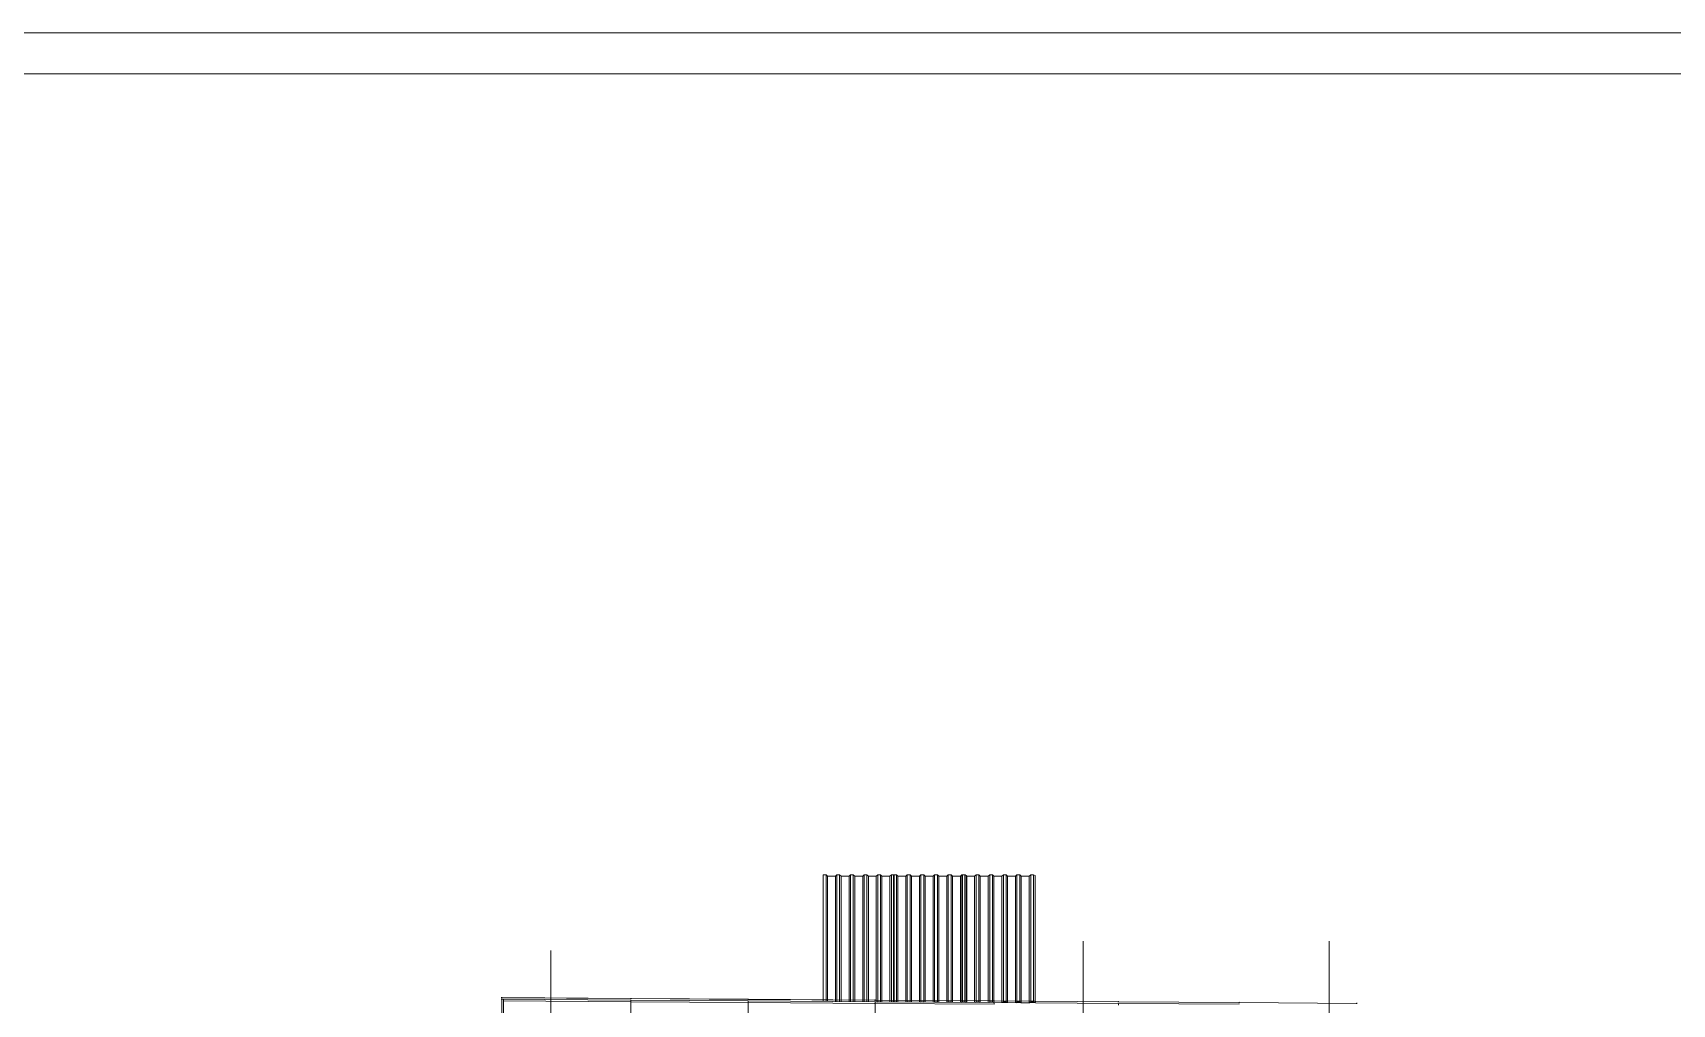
# Model space of a CAD drawing. Header units: millimetres. Extents: x -546 to 1681, y -650 to 1730.
# Drawn here: x 175.5 to 375.6, y 722.5 to 841 of the extents above; entities that cross this region are included whole.
import ezdxf

# ---------------------------------------------------------------- set-up
doc = ezdxf.new("R2010")
doc.units = ezdxf.units.MM

msp = doc.modelspace()

# ---------------------------------------------------------------- hatches: boundary and pattern name
h = msp.add_hatch(color=7)
h.dxf.hatch_style = 2
h.paths.add_polyline_path([(232.78, 723.28), (232.75, 723.34), (232.69, 723.37), (232.62, 723.34), (232.6, 723.28), (232.6, 723.27), (232.62, 723.21), (232.69, 723.18), (232.75, 723.21), (232.78, 723.27)])
h = msp.add_hatch(color=7)
h.dxf.hatch_style = 2
h.paths.add_polyline_path([(232.7, 722.99), (232.76, 723.02), (232.79, 723.08), (232.76, 723.14), (232.7, 723.17), (232.69, 723.17), (232.62, 723.14), (232.6, 723.08), (232.62, 723.02), (232.69, 722.99)])
h = msp.add_hatch(color=7)
h.dxf.hatch_style = 2
h.paths.add_polyline_path([(248.38, 723.16), (248.41, 723.1), (248.47, 723.07), (248.54, 723.1), (248.56, 723.16), (248.56, 723.17), (248.54, 723.24), (248.47, 723.26), (248.41, 723.24), (248.38, 723.17)])
h = msp.add_hatch(color=7)
h.dxf.hatch_style = 2
h.paths.add_polyline_path([(262.86, 723.08), (262.84, 723.14), (262.77, 723.17), (262.71, 723.14), (262.68, 723.08), (262.68, 723.07), (262.71, 723.01), (262.77, 722.98), (262.84, 723.01), (262.86, 723.07)])
h = msp.add_hatch(color=7)
h.dxf.hatch_style = 2
h.paths.add_polyline_path([(278.16, 722.96), (278.19, 722.9), (278.25, 722.87), (278.31, 722.9), (278.34, 722.96), (278.34, 722.97), (278.31, 723.04), (278.25, 723.06), (278.19, 723.04), (278.16, 722.97)])
h = msp.add_hatch(color=7)
h.dxf.hatch_style = 2
h.paths.add_polyline_path([(278.26, 722.66), (278.19, 722.64), (278.17, 722.57), (278.19, 722.51), (278.26, 722.48), (278.32, 722.51), (278.35, 722.57), (278.32, 722.64)])
h = msp.add_hatch(color=7)
h.dxf.hatch_style = 2
h.paths.add_polyline_path([(278.64, 722.71), (278.67, 722.77), (278.66, 722.84), (278.6, 722.87), (278.53, 722.85), (278.52, 722.84), (278.48, 722.79), (278.5, 722.72), (278.56, 722.68), (278.63, 722.7)])
h = msp.add_hatch(color=7)
h.dxf.hatch_style = 2
h.paths.add_polyline_path([(280.61, 722.78), (280.58, 722.85), (280.52, 722.87), (280.45, 722.85), (280.43, 722.78), (280.45, 722.71), (280.52, 722.69), (280.58, 722.71)])
h = msp.add_hatch(color=7)
h.dxf.hatch_style = 2
h.paths.add_polyline_path([(289.01, 722.78), (288.98, 722.85), (288.92, 722.87), (288.85, 722.85), (288.83, 722.78), (288.85, 722.71), (288.92, 722.69), (288.98, 722.71)])
h = msp.add_hatch(color=7)
h.dxf.hatch_style = 2
h.paths.add_polyline_path([(289.37, 722.81), (289.31, 722.77), (289.31, 722.7), (289.35, 722.65), (289.42, 722.64), (289.43, 722.64), (289.48, 722.69), (289.49, 722.76), (289.44, 722.81), (289.38, 722.82)])
h = msp.add_hatch(color=7)
h.dxf.hatch_style = 2
h.paths.add_polyline_path([(292.88, 722.88), (292.86, 722.94), (292.79, 722.97), (292.73, 722.94), (292.7, 722.88), (292.7, 722.87), (292.73, 722.8), (292.79, 722.78), (292.86, 722.8), (292.88, 722.87)])
h = msp.add_hatch(color=7)
h.dxf.hatch_style = 2
h.paths.add_polyline_path([(297.77, 722.81), (297.71, 722.77), (297.71, 722.7), (297.75, 722.65), (297.82, 722.64), (297.83, 722.64), (297.88, 722.69), (297.89, 722.76), (297.84, 722.81), (297.78, 722.82)])
h = msp.add_hatch(color=7)
h.dxf.hatch_style = 2
h.paths.add_polyline_path([(307.86, 722.77), (307.89, 722.7), (307.95, 722.68), (308.02, 722.7), (308.04, 722.77), (308.04, 722.78), (308.02, 722.84), (307.95, 722.87), (307.89, 722.84), (307.86, 722.78)])
h = msp.add_hatch(color=7)
h.dxf.hatch_style = 2
h.paths.add_polyline_path([(322.79, 722.68), (322.77, 722.74), (322.7, 722.77), (322.64, 722.74), (322.61, 722.68), (322.61, 722.67), (322.64, 722.6), (322.7, 722.58), (322.77, 722.6), (322.79, 722.67)])
h = msp.add_hatch(color=7)
h.dxf.hatch_style = 2
h.paths.add_polyline_path([(336.95, 722.57), (336.98, 722.51), (337.04, 722.48), (337.11, 722.51), (337.13, 722.57), (337.13, 722.58), (337.11, 722.64), (337.04, 722.67), (336.98, 722.64), (336.95, 722.58)])

# ---------------------------------------------------------------- linework, layer by layer
at = {"color": 7, "lineweight": 0}
for p, q in [((0.13, 840.99), (1189.11, 840.99)), ((1184.11, 835.99), (20.11, 835.99))]:
    msp.add_line(p, q, dxfattribs=at)
for points in [[(1184.11, 835.99), (20.11, 835.99)], [(271.92, 738.24), (272.27, 738.24)], [(271.92, 723.02), (271.92, 738.24)], [(272.27, 738.24), (272.44, 738.11)], [(272.27, 723.01), (272.27, 738.24)], [(272.44, 738.11), (273.41, 738.11)], [(272.44, 723.01), (272.44, 738.11)], [(273.41, 738.11), (273.58, 738.24)], [(273.41, 723.01), (273.41, 738.11)], [(273.58, 738.24), (273.93, 738.24)], [(273.58, 723.01), (273.58, 738.24)], [(273.93, 738.24), (274.1, 738.11)], [(273.93, 723), (273.93, 738.24)], [(274.1, 738.11), (275.08, 738.11)], [(274.1, 723), (274.1, 738.11)], [(275.08, 738.11), (275.25, 738.24)], [(275.08, 723), (275.08, 738.11)], [(275.25, 738.24), (275.6, 738.24)], [(275.25, 722.99), (275.25, 738.24)], [(275.6, 738.24), (275.77, 738.11)], [(275.6, 722.99), (275.6, 738.24)], [(275.77, 738.11), (276.75, 738.11)], [(275.77, 722.99), (275.77, 738.11)], [(276.75, 738.11), (276.92, 738.24)], [(276.75, 722.98), (276.75, 738.11)], [(276.92, 738.24), (277.27, 738.24)], [(276.92, 722.98), (276.92, 738.24)], [(277.27, 738.24), (277.44, 738.11)], [(277.27, 722.98), (277.27, 738.24)], [(277.44, 738.11), (278.41, 738.11)], [(277.44, 722.98), (277.44, 738.11)], [(278.41, 738.11), (278.58, 738.24)], [(278.41, 722.97), (278.41, 738.11)], [(278.58, 738.24), (278.93, 738.24)], [(278.58, 722.97), (278.58, 738.24)], [(278.93, 738.24), (279.1, 738.11)], [(278.93, 722.97), (278.93, 738.24)], [(279.1, 738.11), (280.08, 738.11)], [(279.1, 722.97), (279.1, 738.11)], [(280.08, 738.11), (280.25, 738.24)], [(280.08, 722.96), (280.08, 738.11)], [(280.25, 738.24), (280.6, 738.24)], [(280.25, 738.24), (280.25, 722.96)], [(280.52, 738.24), (280.87, 738.24)], [(280.52, 722.96), (280.52, 738.24)], [(280.6, 738.24), (280.6, 722.96)], [(280.87, 738.24), (281.04, 738.11)], [(280.87, 722.96), (280.87, 738.24)], [(281.04, 738.11), (282.01, 738.11)], [(281.04, 722.96), (281.04, 738.11)], [(282.01, 738.11), (282.18, 738.24)], [(282.01, 722.95), (282.01, 738.11)], [(282.18, 738.24), (282.53, 738.24)], [(282.18, 722.95), (282.18, 738.24)], [(282.53, 738.24), (282.7, 738.11)], [(282.53, 722.95), (282.53, 738.24)], [(282.7, 738.11), (283.68, 738.11)], [(282.7, 722.94), (282.7, 738.11)], [(283.68, 738.11), (283.85, 738.24)], [(283.68, 722.94), (283.68, 738.11)], [(283.85, 738.24), (284.2, 738.24)], [(283.85, 722.94), (283.85, 738.24)], [(284.2, 738.24), (284.37, 738.11)], [(284.2, 722.93), (284.2, 738.24)], [(284.37, 738.11), (285.35, 738.11)], [(284.37, 722.93), (284.37, 738.11)], [(285.35, 738.11), (285.52, 738.24)], [(285.35, 722.93), (285.35, 738.11)], [(285.52, 738.24), (285.87, 738.24)], [(285.52, 722.93), (285.52, 738.24)], [(285.87, 738.24), (286.04, 738.11)], [(285.87, 722.92), (285.87, 738.24)], [(286.04, 738.11), (287.01, 738.11)], [(286.04, 722.92), (286.04, 738.11)], [(287.01, 738.11), (287.18, 738.24)], [(287.01, 722.92), (287.01, 738.11)], [(287.18, 738.24), (287.53, 738.24)], [(287.18, 722.91), (287.18, 738.24)], [(287.53, 738.24), (287.7, 738.11)], [(287.53, 722.91), (287.53, 738.24)], [(287.7, 738.11), (288.68, 738.11)], [(287.7, 722.91), (287.7, 738.11)], [(288.68, 738.11), (288.85, 738.24)], [(288.68, 722.9), (288.68, 738.11)], [(288.85, 738.24), (289.2, 738.24)], [(288.85, 738.24), (288.85, 722.9)], [(288.92, 738.24), (289.27, 738.24)], [(288.92, 722.9), (288.92, 738.24)], [(289.2, 738.24), (289.2, 722.9)], [(289.27, 738.24), (289.3, 738.21)], [(289.27, 722.9), (289.27, 738.24)], [(289.3, 738.21), (289.4, 738.18)], [(289.4, 738.18), (289.4, 722.9)], [(289.4, 738.14), (289.44, 738.11)], [(289.44, 738.11), (290.41, 738.11)], [(289.44, 722.9), (289.44, 738.11)], [(290.41, 738.11), (290.58, 738.24)], [(290.41, 722.89), (290.41, 738.11)], [(290.58, 738.24), (290.93, 738.24)], [(290.58, 722.89), (290.58, 738.24)], [(290.93, 738.24), (291.1, 738.11)], [(290.93, 722.89), (290.93, 738.24)], [(291.1, 738.11), (292.08, 738.11)], [(291.1, 722.89), (291.1, 738.11)], [(292.08, 738.11), (292.25, 738.24)], [(292.08, 722.88), (292.08, 738.11)], [(292.25, 738.24), (292.6, 738.24)], [(292.25, 722.88), (292.25, 738.24)], [(292.6, 738.24), (292.77, 738.11)], [(292.6, 722.88), (292.6, 738.24)], [(292.77, 738.11), (293.75, 738.11)], [(292.77, 722.88), (292.77, 738.11)], [(293.75, 738.11), (293.92, 738.24)], [(293.75, 722.87), (293.75, 738.11)], [(293.92, 738.24), (294.27, 738.24)], [(293.92, 722.87), (293.92, 738.24)], [(294.27, 738.24), (294.44, 738.11)], [(294.27, 722.87), (294.27, 738.24)], [(294.44, 738.11), (295.41, 738.11)], [(294.44, 722.87), (294.44, 738.11)], [(295.41, 738.11), (295.58, 738.24)], [(295.41, 722.86), (295.41, 738.11)], [(295.58, 738.24), (295.93, 738.24)], [(295.58, 722.86), (295.58, 738.24)], [(295.93, 738.24), (296.1, 738.11)], [(295.93, 722.86), (295.93, 738.24)], [(296.1, 738.11), (297.08, 738.11)], [(296.1, 722.85), (296.1, 738.11)], [(297.08, 738.11), (297.25, 738.24)], [(297.08, 722.85), (297.08, 738.11)], [(297.25, 738.24), (297.6, 738.24)], [(297.25, 738.24), (297.25, 722.85)], [(297.6, 738.24), (297.8, 738.18)], [(297.6, 738.24), (297.6, 722.84)], [(297.8, 738.18), (297.8, 722.84)], [(238.67, 197.82), (238.67, 729.02)], [(303.67, 197.82), (303.67, 730.15)], [(333.67, 197.82), (333.67, 730.15)], [(248.47, 723.17), (232.69, 723.28)], [(232.69, 723.27), (248.47, 723.16)], [(232.69, 723.08), (232.69, 683.9)], [(248.46, 722.97), (232.7, 723.08)], [(232.7, 723.08), (232.7, 683.9)], [(232.9, 723.08), (232.9, 722.88)], [(232.9, 683.9), (232.9, 722.88)], [(248.46, 722.77), (232.9, 722.88)], [(248.45, 721.27), (248.46, 722.77)], [(248.46, 722.77), (248.46, 722.97)], [(248.46, 722.97), (262.76, 722.88)], [(262.76, 722.68), (248.46, 722.77)], [(248.47, 723.17), (262.77, 723.08)], [(262.77, 723.07), (248.47, 723.16)], [(262.76, 722.88), (262.75, 721.18)], [(262.78, 722.88), (262.76, 722.88)], [(278.26, 722.57), (262.76, 722.68)], [(278.25, 722.97), (262.77, 723.08)], [(262.77, 723.07), (278.25, 722.96)], [(278.26, 722.77), (262.78, 722.88)], [(271.92, 722.82), (271.92, 723.01)], [(272.27, 722.81), (272.27, 723)], [(272.44, 722.81), (272.44, 723)], [(273.41, 722.81), (273.41, 723)], [(273.58, 722.81), (273.58, 723)], [(273.93, 722.8), (273.93, 722.99)], [(274.1, 722.8), (274.1, 722.99)], [(275.08, 722.8), (275.08, 722.99)], [(275.25, 722.79), (275.25, 722.99)], [(275.6, 722.79), (275.6, 722.98)], [(275.77, 722.79), (275.77, 722.98)], [(276.75, 722.78), (276.75, 722.98)], [(276.92, 722.78), (276.92, 722.97)], [(277.27, 722.78), (277.27, 722.97)], [(277.44, 722.78), (277.44, 722.97)], [(278.25, 722.97), (292.79, 722.88)], [(292.79, 722.87), (278.25, 722.96)], [(278.25, 721.07), (278.26, 722.57)], [(278.26, 722.57), (278.26, 722.77)], [(278.26, 722.77), (292.81, 722.68)], [(292.81, 722.48), (278.26, 722.57)], [(278.41, 722.77), (278.41, 722.96)], [(278.58, 722.78), (278.58, 722.96)], [(278.93, 722.78), (278.58, 722.78)], [(278.6, 722.78), (278.92, 722.78)], [(278.93, 722.78), (278.93, 722.96)], [(278.95, 722.77), (278.93, 722.78)], [(279.1, 722.77), (279.1, 722.96)], [(280.08, 722.76), (280.08, 722.95)], [(280.25, 722.78), (280.22, 722.76)], [(280.24, 722.76), (280.26, 722.78)], [(280.25, 722.95), (280.25, 722.78)], [(280.6, 722.78), (280.25, 722.78)], [(280.26, 722.78), (280.6, 722.78)], [(280.52, 722.78), (280.52, 722.95)], [(280.52, 722.78), (280.86, 722.78)], [(280.87, 722.78), (280.52, 722.78)], [(280.6, 722.95), (280.6, 722.78)], [(280.6, 722.78), (280.67, 722.76)], [(280.69, 722.76), (280.6, 722.78)], [(280.8, 722.78), (280.8, 722.76)], [(280.86, 722.78), (280.88, 722.76)], [(280.87, 722.78), (280.87, 722.95)], [(280.9, 722.76), (280.87, 722.78)], [(281.04, 722.76), (281.04, 722.95)], [(282.01, 722.75), (282.01, 722.94)], [(282.18, 722.78), (282.14, 722.75)], [(282.16, 722.75), (282.19, 722.78)], [(282.18, 722.78), (282.18, 722.94)], [(282.53, 722.78), (282.18, 722.78)], [(282.19, 722.78), (282.52, 722.78)], [(282.52, 722.78), (282.57, 722.75)], [(282.53, 722.78), (282.53, 722.94)], [(282.58, 722.75), (282.53, 722.78)], [(282.7, 722.74), (282.7, 722.93)], [(283.68, 722.74), (283.68, 722.93)], [(283.85, 722.78), (283.79, 722.74)], [(283.81, 722.74), (283.86, 722.78)], [(283.85, 722.78), (283.85, 722.93)], [(284.2, 722.78), (283.85, 722.78)], [(283.86, 722.78), (284.19, 722.78)], [(284.19, 722.78), (284.25, 722.73)], [(284.2, 722.78), (284.2, 722.92)], [(284.26, 722.73), (284.2, 722.78)], [(284.37, 722.73), (284.37, 722.92)], [(285.35, 722.73), (285.35, 722.92)], [(285.52, 722.78), (285.44, 722.73)], [(285.46, 722.73), (285.53, 722.78)], [(285.52, 722.78), (285.52, 722.92)], [(285.87, 722.78), (285.52, 722.78)], [(285.53, 722.78), (285.86, 722.78)], [(285.86, 722.78), (285.93, 722.72)], [(285.87, 722.78), (285.87, 722.91)], [(285.95, 722.72), (285.87, 722.78)], [(286.04, 722.72), (286.04, 722.91)], [(287.01, 722.72), (287.01, 722.91)], [(287.18, 722.78), (287.1, 722.72)], [(287.11, 722.72), (287.2, 722.78)], [(287.18, 722.78), (287.18, 722.9)], [(287.53, 722.78), (287.18, 722.78)], [(287.2, 722.78), (287.52, 722.78)], [(287.52, 722.78), (287.61, 722.71)], [(287.53, 722.78), (287.53, 722.9)], [(287.63, 722.71), (287.53, 722.78)], [(287.7, 722.71), (287.7, 722.9)], [(288.68, 722.7), (288.68, 722.89)], [(288.85, 722.78), (288.75, 722.7)], [(288.76, 722.7), (288.86, 722.78)], [(288.85, 722.89), (288.85, 722.78)], [(289.2, 722.78), (288.85, 722.78)], [(288.86, 722.78), (289.2, 722.78)], [(288.92, 722.78), (288.92, 722.89)], [(288.92, 722.78), (289.26, 722.78)], [(289.27, 722.78), (288.92, 722.78)], [(289.2, 722.89), (289.2, 722.78)], [(289.2, 722.78), (289.39, 722.73)], [(289.4, 722.73), (289.2, 722.78)], [(289.26, 722.78), (289.36, 722.7)], [(289.27, 722.78), (289.27, 722.89)], [(289.38, 722.7), (289.27, 722.78)], [(289.4, 722.89), (289.4, 722.73)], [(289.44, 722.7), (289.44, 722.89)], [(290.41, 722.69), (290.41, 722.88)], [(290.58, 722.78), (290.46, 722.69)], [(290.48, 722.69), (290.59, 722.78)], [(290.58, 722.78), (290.58, 722.88)], [(290.93, 722.78), (290.58, 722.78)], [(290.59, 722.78), (290.92, 722.78)], [(290.92, 722.78), (291.04, 722.69)], [(290.93, 722.78), (290.93, 722.88)], [(291.06, 722.69), (290.93, 722.78)], [(291.1, 722.69), (291.1, 722.88)], [(292.08, 722.68), (292.08, 722.87)], [(292.25, 722.78), (292.12, 722.68)], [(292.13, 722.68), (292.26, 722.78)], [(292.25, 722.78), (292.25, 722.87)], [(292.6, 722.78), (292.25, 722.78)], [(292.26, 722.78), (292.59, 722.78)], [(292.59, 722.78), (292.73, 722.68)], [(292.6, 722.78), (292.6, 722.87)], [(292.74, 722.68), (292.6, 722.78)], [(292.77, 722.68), (292.77, 722.87)], [(307.95, 722.78), (292.79, 722.88)], [(292.79, 722.87), (307.95, 722.77)], [(307.96, 722.58), (292.81, 722.68)], [(292.81, 722.68), (292.81, 722.48)], [(293.75, 722.67), (293.75, 722.86)], [(293.92, 722.78), (293.77, 722.67)], [(293.78, 722.67), (293.93, 722.78)], [(293.92, 722.78), (293.92, 722.86)], [(294.27, 722.78), (293.92, 722.78)], [(293.93, 722.78), (294.26, 722.78)], [(294.26, 722.78), (294.41, 722.67)], [(294.27, 722.78), (294.27, 722.86)], [(294.42, 722.67), (294.27, 722.78)], [(294.44, 722.67), (294.44, 722.86)], [(295.41, 722.66), (295.41, 722.85)], [(295.58, 722.78), (295.42, 722.66)], [(295.44, 722.66), (295.6, 722.78)], [(295.58, 722.78), (295.58, 722.85)], [(295.93, 722.78), (295.58, 722.78)], [(295.6, 722.78), (295.92, 722.78)], [(295.92, 722.78), (296.09, 722.65)], [(295.93, 722.78), (295.93, 722.85)], [(296.1, 722.66), (295.93, 722.78)], [(296.1, 722.66), (296.1, 722.85)], [(297.08, 722.66), (296.1, 722.66)], [(296.54, 722.65), (297.09, 722.65)], [(297.08, 722.66), (297.08, 722.84)], [(297.25, 722.78), (297.08, 722.66)], [(297.09, 722.65), (297.26, 722.78)], [(297.25, 722.84), (297.25, 722.78)], [(297.6, 722.78), (297.25, 722.78)], [(297.26, 722.78), (297.6, 722.78)], [(297.36, 722.78), (297.36, 722.65)], [(297.56, 722.78), (297.56, 722.64)], [(297.6, 722.83), (297.6, 722.78)], [(297.6, 722.78), (297.79, 722.73)], [(297.8, 722.73), (297.6, 722.78)], [(297.8, 722.83), (297.8, 722.73)], [(307.95, 722.78), (322.7, 722.68)], [(322.7, 722.67), (307.95, 722.77)], [(307.95, 722.38), (307.96, 722.58)], [(307.96, 722.58), (322.7, 722.48)], [(337.04, 722.58), (322.7, 722.68)], [(322.7, 722.67), (337.04, 722.57)]]:
    msp.add_lwpolyline(points, dxfattribs=at)

doc.saveas('drawing.dxf')
